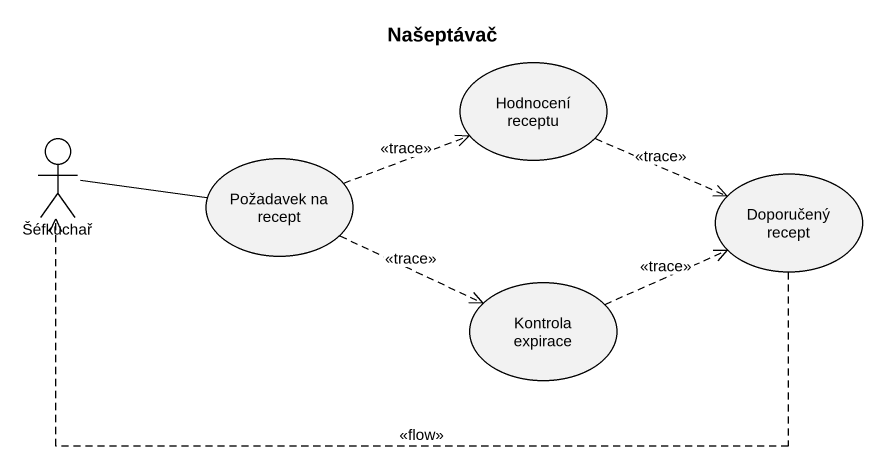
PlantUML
@startuml
title Našeptávač
usecase "Hodnocení receptu" as Hodnocení_receptu
actor Šéfkuchař
usecase "Požadavek na recept" as Požadavek_na_recept
usecase "Doporučený recept" as Doporučený_recept
usecase "Kontrola expirace" as Kontrola_expirace
Hodnocení_receptu .right.> Doporučený_recept : <<trace>>
Šéfkuchař -right- Požadavek_na_recept
Požadavek_na_recept .right.> Hodnocení_receptu : <<trace>>
Požadavek_na_recept .right.> Kontrola_expirace : <<trace>>
Doporučený_recept .left.> Šéfkuchař : <<flow>>
Kontrola_expirace .right.> Doporučený_recept : <<trace>>
@enduml
